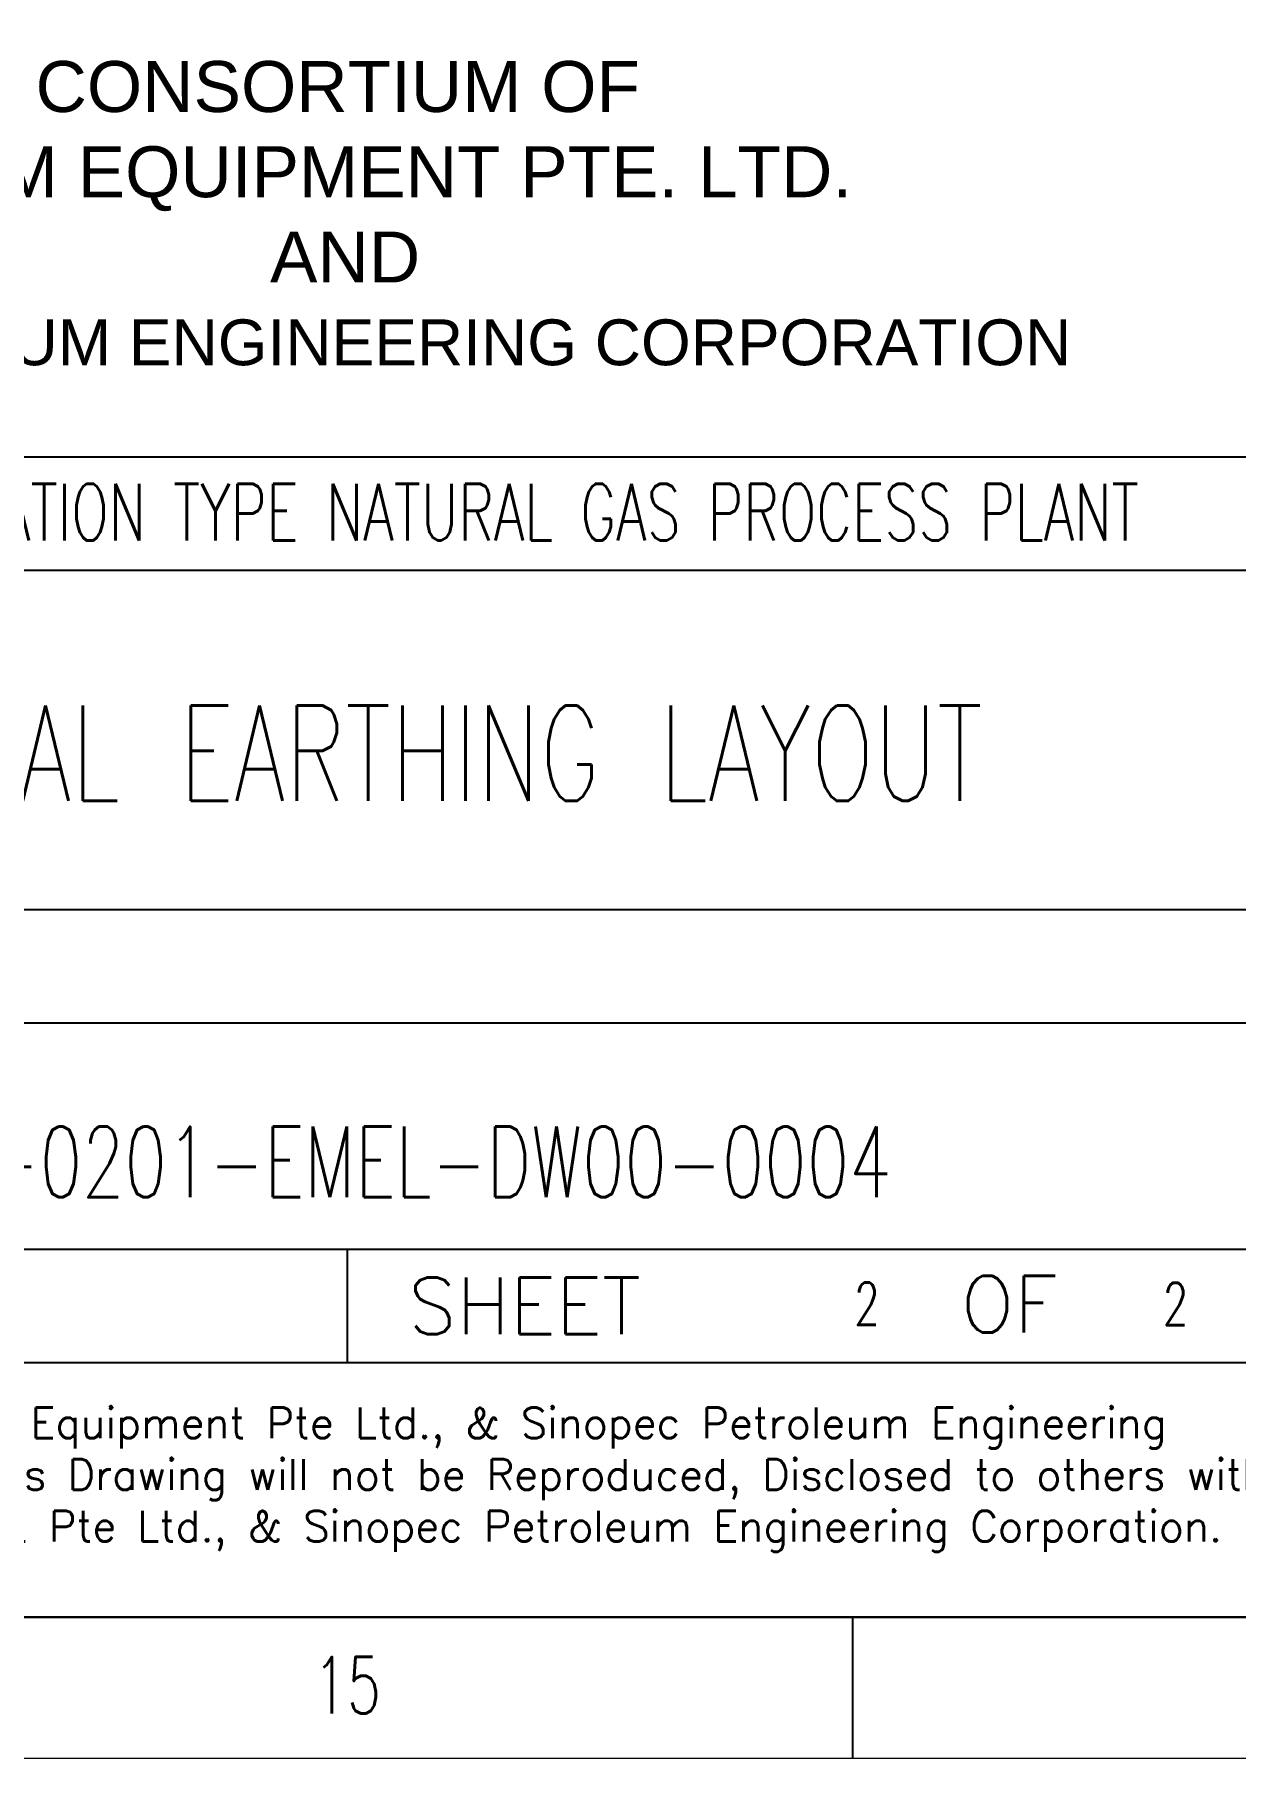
# Model space of a CAD drawing. Header units: inches. Extents: x 517790 to 538444, y 301815 to 302461.
# Drawn here: x 518455.64 to 518477.61, y 302244.09 to 302275.61 of the extents above; entities that cross this region are included whole.
import ezdxf

# ---------------------------------------------------------------- set-up
doc = ezdxf.new("R2010")
doc.units = ezdxf.units.IN
doc.header["$MEASUREMENT"] = 0
doc.layers.add('TEG BORDER', color=7, linetype='Continuous')
doc.styles.add('HZTXT', font='simplexs.shx', dxfattribs={"width": 0.7, "bigfont": 'hztxt.shx'})
doc.styles.add('ROMANS', font='txt.shx', dxfattribs={"width": 0.8})
doc.styles.get("Standard").update_dxf_attribs({"font": 'arial.ttf'})
doc.styles.add('TEG BORDER', font='txt_qlt.shx', dxfattribs={"width": 0.7, "bigfont": 'hztxt.shx'})

# ---------------------------------------------------------------- blocks, each defined once
blk = doc.blocks.new('240 BORDER A2')
for p, q in [((489, 5), (589, 5)), ((556.875, 0), (556.875, 5))]:
    blk.add_line(p, q)
at = {"color": 5, "lineweight": 15}
blk.add_lwpolyline([(0, 420), (594, 420), (594, 0), (0, 0)], close=True, dxfattribs=at)
blk.add_lwpolyline([(5, 415), (589, 415), (589, 5), (5, 5)], close=True)
at = {"layer": 'TEG BORDER'}
for p, q in [((489, 46), (589, 46)), ((489, 42), (589, 42)), ((489, 30), (589, 30)), ((489, 26), (589, 26)), ((504, 18), (574, 18)), ((539, 18), (539, 14)), ((489, 14), (589, 14)), ((489, 14), (589, 14))]:
    blk.add_line(p, q, dxfattribs=at)
at = {"color": 7, "linetype": 'Continuous', "lineweight": -3}
for s, height, p in [('CONSORTIUM OF', 1.8, (527.98, 58.188)), ('ZICOM EQUIPMENT PTE. LTD.', 1.8, (520.671, 55.176)), ('AND', 1.8, (536.271, 52.163)), ('SINOPEC PETROLEUM ENGINEERING CORPORATION', 1.62, (505.755, 49.237))]:
    blk.add_text(s, height=height, dxfattribs=at).set_placement(p)
at = {"linetype": 'Continuous', "lineweight": -3, "style": 'HZTXT', "width": 0.7}
blk.add_text('60 MMSCFD SILICAGEL DEHYDRATION TYPE NATURAL GAS PROCESS PLANT', height=2, dxfattribs=at).set_placement((497.505, 43.049))
at = {"insert": (537.797, 1.593), "char_height": 2, "width": 2, "attachment_point": 7, "style": 'TEG BORDER'}
blk.add_mtext('\\pi2.2204e-016;15', dxfattribs=at)
at = {"layer": 'TEG BORDER', "style": 'TEG BORDER'}
for s, p in [('SHEET', (541.151, 15)), ('OF', (560.691, 15.055))]:
    blk.add_text(s, height=2, dxfattribs=at).set_placement(p)
at = {"layer": 'TEG BORDER', "color": 7, "style": 'TEG BORDER'}
for s, p in [('This Drawing is Property of Consortium of ZICOM Equipment Pte Ltd., & Sinopec Petroleum Engineering', (490.561, 11.315)), ('Corporation and any Information, contained in this Drawing will not be Reproduced, Disclosed to others without', (490.612, 9.492)), ('Explicit Written Permission from ZICOM Equipment Pte Ltd., & Sinopec Petroleum Engineering Corporation.', (490.561, 7.67))]:
    blk.add_text(s, height=1.0875, dxfattribs=at).set_placement(p)

msp = doc.modelspace()

# ---------------------------------------------------------------- block references
at = {"xscale": 0.5172815472000001, "yscale": 0.5172815472000001, "zscale": 0.5172815472000001}
msp.add_blockref('240 BORDER A2', (518182.546, 302244.094), dxfattribs=at)

# ---------------------------------------------------------------- texts
at = {"lineweight": -3, "style": 'ROMANS', "width": 0.7}
for s, height, p in [('ELECTRICAL EARTHING LAYOUT', 1.74375, (518447.945, 302261.599)), ('240-0201-EMEL-DW00-0004', 1.29167, (518452.403, 302254.354)), ('2', 0.775, (518470.633, 302252.02)), ('2', 0.775, (518476.277, 302252.016))]:
    msp.add_text(s, height=height, dxfattribs=at).set_placement(p)

doc.saveas('drawing.dxf')
